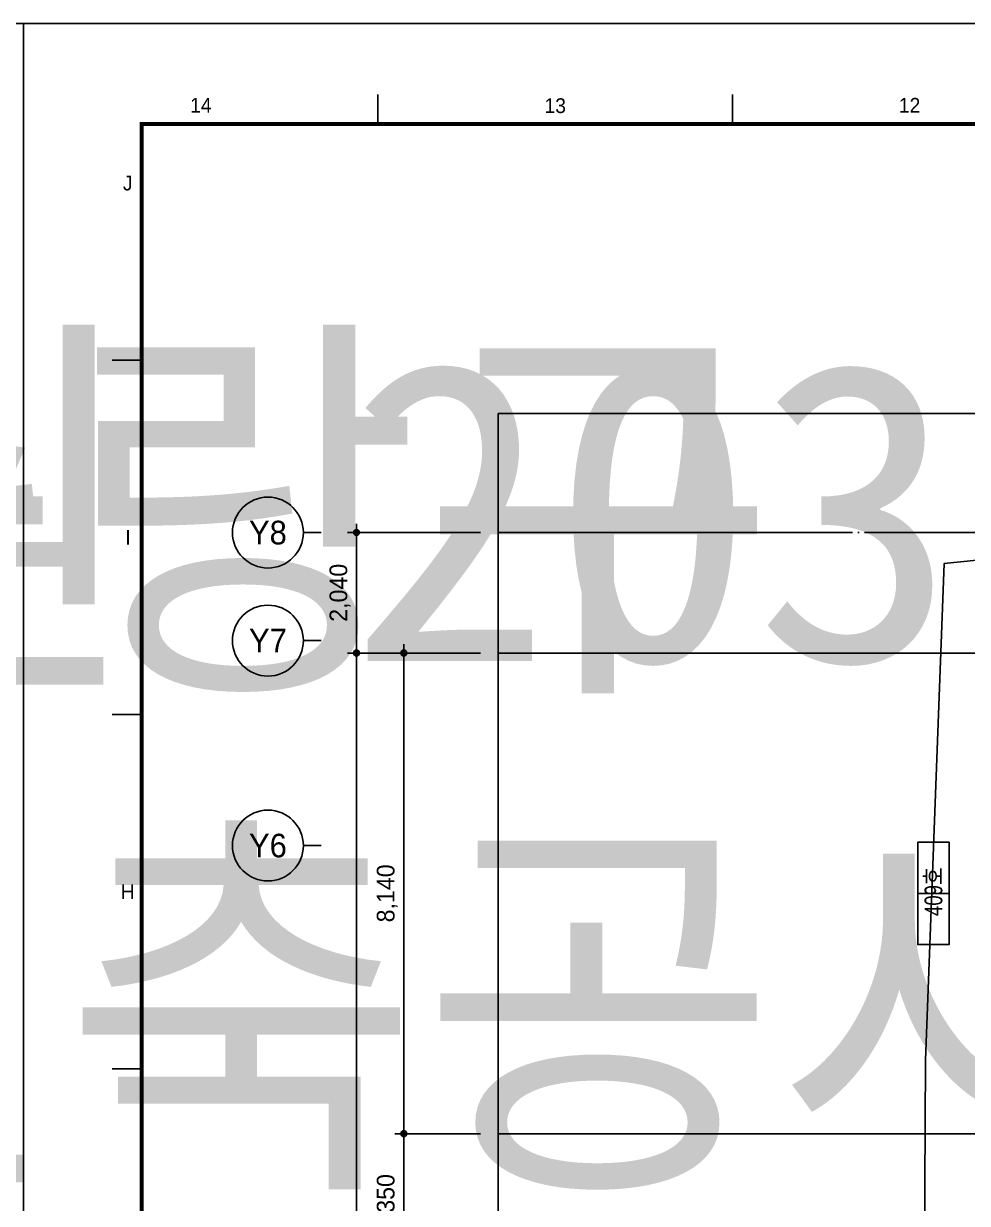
# Model space of a CAD drawing. Header units: millimetres. Extents: x 0 to 1390178, y 0 to 110113.
# Drawn here: x 756000 to 771979, y 39421 to 59400 of the extents above; entities that cross this region are included whole.
import ezdxf
from ezdxf.enums import TextEntityAlignment as Align
from ezdxf.xclip import XClip

# ---------------------------------------------------------------- set-up
doc = ezdxf.new("R2018")
doc.units = ezdxf.units.MM
doc.header["$LTSCALE"] = 100
doc.header["$XCLIPFRAME"] = 0
doc.linetypes.add('X - 단위세대 확장형$0$CEN', pattern=[62, 60, -1, 0, -1])
doc.linetypes.add('X - 평면도$0$CEN', pattern=[62, 60, -1, 0, -1])
doc.layers.get('DEFPOINTS').update_dxf_attribs({"color": 145})
for name, color, linetype in [('AA-XXXX-DIMS', 7, 'Continuous'), ('AA-XXXX-TEXT', 3, 'Continuous'), ('DIM', 7, 'Continuous'), ('SYM', 7, 'Continuous'), ('X - SHEET$0$AA-BORD-FORM', 7, 'Continuous'), ('X - SHEET$0$AA-BORD-TEXT', 3, 'Continuous'), ('X - 단위세대 확장형$0$AA-XXXX-CNTL', 1, 'X - 단위세대 확장형$0$CEN'), ('X - 평면도$0$A-CEN', 1, 'X - 평면도$0$CEN'), ('X - 평면도$0$AA-XXXX-CNTL', 1, 'X - 평면도$0$CEN')]:
    doc.layers.add(name, color=color, linetype=linetype)
doc.layers.add('DEFPOINT', color=163, linetype='Continuous', plot=False)
doc.layers.add('X - 평면도$0$DEFPOINT', color=163, linetype='Continuous', plot=False)
doc.styles.add('HAUD01', font='Dotum.ttf')
doc.styles.get("Standard").update_dxf_attribs({"font": 'Dotum.ttf'})
doc.styles.add('X - SHEET$0$HAUD01', font='Dotum.ttf')
doc.dimstyles.new('HAUD-100', dxfattribs={"dimscale": 100, "dimtxt": 3, "dimasz": 1, "dimexe": 0, "dimexo": 3, "dimgap": 1, "dimtad": 1, "dimdec": 0, "dimdsep": 46, "dimlunit": 6, "dimtxsty": 'HAUD01', "dimblk": 'DIMDOT', "dimcen": 2.5, "dimdle": 1.5, "dimclrd": 7, "dimclre": 7, "dimclrt": 3, "dimadec": 0, "dimazin": 0, "dimtfac": 1, "dimtdec": 0, "dimtix": 1, "dimtmove": 2, "dimatfit": 3, "dimfxl": 1, "dimtvp": 1, "dimtolj": 1, "dimtzin": 0, "dimarcsym": 0})

# ---------------------------------------------------------------- blocks, each defined once
blk = doc.blocks.new('X - SHEET$0$HAUDsheetV')
at = {"layer": 'X - SHEET$0$AA-BORD-FORM', "color": 2}
for p, q in [((61, 577), (61, 582)), ((121, 577), (121, 582)), ((21, 537), (16, 537)), ((21, 477), (16, 477)), ((21, 417), (16, 417))]:
    blk.add_line(p, q, dxfattribs=at)
at = {"layer": 'X - SHEET$0$AA-BORD-FORM', "color": 1}
blk.add_lwpolyline([(1, 0), (841, 0), (841, 594), (1, 594)], close=True, dxfattribs=at)
at = {"layer": 'X - SHEET$0$AA-BORD-FORM', "color": 2, "const_width": 0.682}
blk.add_lwpolyline([(21, 17), (21, 577), (821, 577), (821, 17)], close=True, dxfattribs=at)
at = {"layer": 'X - SHEET$0$AA-BORD-TEXT', "color": 7, "style": 'X - SHEET$0$HAUD01'}
for s, p in [('14', (31, 580.17)), ('12', (151, 580.17)), ('13', (91, 580.1)), ('J', (18.63, 567)), ('I', (18.67, 507)), ('H', (18.63, 447))]:
    blk.add_text(s, height=2.5, dxfattribs=at).set_placement(p, align=Align.MIDDLE_CENTER)
at = {"layer": 'X - SHEET$0$AA-BORD-TEXT', "color": 3, "style": 'X - SHEET$0$HAUD01'}
for tag, p in [('PJCode', (786, 567.94)), ('작성자', (786.11, 194.82)), ('검토자', (786.11, 181.82)), ('최종검토자', (786.11, 168.82)), ('승인자', (786.11, 155.82)), ('일자', (786.83, 144.02)), ('개정번호', (812, 65.92))]:
    blk.add_attdef(tag, text='', height=3, dxfattribs=at).set_placement(p, align=Align.MIDDLE_CENTER)
at = {"layer": 'X - SHEET$0$AA-BORD-TEXT', "color": 3, "lineweight": 30, "flags": 104}
blk.add_attdef('PJTitle', text='', height=4, dxfattribs=at).set_placement((787.25, 536.62), align=Align.MIDDLE_CENTER)
blk = doc.blocks.new('X - SHEET')
ref = blk.add_blockref('X - SHEET$0$HAUDsheetV', (-100, 0), dxfattribs=dict(xscale=100, yscale=100, zscale=100))
lines = blk.add_mtext('중랑구 상봉동 116-49번지 일원 2030 청년주택 \\P신축공사', dxfattribs={"layer": 'X - SHEET$0$AA-BORD-TEXT', "color": 3, "insert": (78625, 53662), "char_height": 5056.52, "attachment_point": 1})
ref.add_attrib('PJTitle', '', (78625, 53662), dxfattribs={"flags": 104}).embed_mtext(lines)
blk = doc.blocks.new('X - 단위세대 확장형', base_point=(-475, -287))
at = {"layer": 'DEFPOINTS'}
blk.add_lwpolyline([(88214, 68690), (27286, 68690), (27286, 22495), (88214, 22495)], close=True, dxfattribs=at)
at = {"layer": 'X - 단위세대 확장형$0$AA-XXXX-CNTL'}
for p, q in [((38542, 64633), (27286, 64633)), ((38542, 56493), (27286, 56493))]:
    blk.add_line(p, q, dxfattribs=at)
blk = doc.blocks.new('A$Cc8ceafdc')
at = {"layer": 'DEFPOINT'}
blk.add_line((-91080, -28537), (-91613, -28537), dxfattribs=at)
at = {"layer": 'SYM'}
blk.add_lwpolyline([(-91613, -27670), (-91613, -29404), (-91080, -29404), (-91080, -27670)], close=True, dxfattribs=at)
at = {"layer": 'AA-XXXX-TEXT', "style": 'HAUD01', "width": 0.8}
blk.add_text('409호', height=300, rotation=90, dxfattribs=at).set_placement((-91346, -28507), align=Align.MIDDLE_CENTER)
blk = doc.blocks.new('DIMDOT')
at = {"layer": 'AA-XXXX-DIMS'}
for p, q in [((-1.5, 0), (1.5, 0)), ((0, -1.5), (0, 1.5))]:
    blk.add_line(p, q, dxfattribs=at)
for radius in [0.5, 0.25]:
    blk.add_circle((0, 0), radius, dxfattribs=at)
blk = doc.blocks.new('*D307')
at = {"color": 7, "lineweight": -2, "transparency": 16777216}
for p, q in [((-55653, 33471), (-57753, 33471)), ((-57753, 33371), (-57753, 31531)), ((-55653, 31431), (-57753, 31431))]:
    blk.add_line(p, q, dxfattribs=at)
at = {"layer": 'DEFPOINTS', "color": 0, "transparency": 16777216}
for p in [(-55353, 33471, 0), (-57753, 31431), (-55353, 31431)]:
    blk.add_point(p, dxfattribs=at)
at = {"color": 7, "lineweight": -2, "transparency": 16777216, "xscale": 100, "yscale": 100, "zscale": 100}
for p, rotation in [((-57753, 33471), 90), ((-57753, 31431), 270)]:
    blk.add_blockref('DIMDOT', p, dxfattribs=dict(at, rotation=rotation))
at = {"color": 3, "transparency": 16777216, "insert": (-58032, 32451), "char_height": 300, "attachment_point": 5, "rotation": 90, "style": 'HAUD01'}
blk.add_mtext('\\A1;2,040', dxfattribs=at)
blk = doc.blocks.new('*D317')
at = {"color": 7, "lineweight": -2, "transparency": 16777216}
for p, q in [((-55653, 31431), (-57753, 31431)), ((-57753, 31331), (-57753, -2239)), ((-55653, -2339), (-57753, -2339))]:
    blk.add_line(p, q, dxfattribs=at)
at = {"layer": 'DEFPOINTS', "color": 0, "transparency": 16777216}
for p in [(-55353, 31431), (-57753, -2339), (-55353, -2339, 0)]:
    blk.add_point(p, dxfattribs=at)
at = {"color": 7, "lineweight": -2, "transparency": 16777216, "xscale": 100, "yscale": 100, "zscale": 100}
for p, rotation in [((-57753, 31431), 90), ((-57753, -2339), 270)]:
    blk.add_blockref('DIMDOT', p, dxfattribs=dict(at, rotation=rotation))
at = {"color": 3, "transparency": 16777216, "insert": (-58032, 14546), "char_height": 300, "attachment_point": 5, "rotation": 90, "style": 'HAUD01'}
blk.add_mtext('\\A1;33,770', dxfattribs=at)
blk = doc.blocks.new('*D318')
at = {"color": 7, "lineweight": -2, "transparency": 16777216}
for p, q in [((-55653, 31431), (-56953, 31431)), ((-56953, 23391), (-56953, 31331)), ((-55653, 23291), (-56953, 23291))]:
    blk.add_line(p, q, dxfattribs=at)
at = {"layer": 'DEFPOINTS', "color": 0, "transparency": 16777216}
for p in [(-56953, 31431), (-55353, 31431, 0), (-55353, 23291)]:
    blk.add_point(p, dxfattribs=at)
at = {"color": 7, "lineweight": -2, "transparency": 16777216, "xscale": 100, "yscale": 100, "zscale": 100}
for p, rotation in [((-56953, 31431), 90), ((-56953, 23291), 270)]:
    blk.add_blockref('DIMDOT', p, dxfattribs=dict(at, rotation=rotation))
at = {"color": 3, "transparency": 16777216, "insert": (-57232, 27361), "char_height": 300, "attachment_point": 5, "rotation": 90, "style": 'HAUD01'}
blk.add_mtext('\\A1;8,140', dxfattribs=at)
blk = doc.blocks.new('*D320')
at = {"color": 7, "lineweight": -2, "transparency": 16777216}
for p, q in [((-55653, 23291), (-56953, 23291)), ((-56953, 21041), (-56953, 23191)), ((-55653, 20941), (-56953, 20941))]:
    blk.add_line(p, q, dxfattribs=at)
at = {"layer": 'DEFPOINTS', "color": 0, "transparency": 16777216}
for p in [(-56953, 23291), (-55353, 23291), (-55353, 20941)]:
    blk.add_point(p, dxfattribs=at)
at = {"color": 7, "lineweight": -2, "transparency": 16777216, "xscale": 100, "yscale": 100, "zscale": 100}
for p, rotation in [((-56953, 23291), 90), ((-56953, 20941), 270)]:
    blk.add_blockref('DIMDOT', p, dxfattribs=dict(at, rotation=rotation))
at = {"color": 3, "transparency": 16777216, "insert": (-57232, 22116), "char_height": 300, "attachment_point": 5, "rotation": 90, "style": 'HAUD01'}
blk.add_mtext('\\A1;2,350', dxfattribs=at)
blk = doc.blocks.new('X - 평면도$0$A$C9949ff83')
at = {"layer": 'DEFPOINTS'}
for points in [[(0, 59400), (84000, 59400), (84000, 0), (0, 0)], [(2000, 1700), (75000, 1700), (75000, 57700), (2000, 57700)]]:
    blk.add_lwpolyline(points, close=True, dxfattribs=at)
blk = doc.blocks.new('X - 평면도', base_point=(-475.4, -286.7))
at = {"layer": 'DEFPOINTS'}
blk.add_lwpolyline([(1161286.2, 68689.6), (1222213.6, 68689.6), (1222213.6, 22495.2), (1161286.2, 22495.2)], close=True, dxfattribs=at)
at = {"layer": 'X - 평면도$0$A-CEN', "color": 5}
blk.add_line((1161286.2, 66673.1), (1222213.6, 66673.1), dxfattribs=at)
at = {"layer": 'X - 평면도$0$AA-XXXX-CNTL'}
for p, q in [((1161286.2, 64633.1), (1184002.4, 64633.1)), ((1161286.2, 64633.1), (1222213.6, 64633.1)), ((1161286.2, 56493.1), (1222213.6, 56493.1))]:
    blk.add_line(p, q, dxfattribs=at)
at = {"layer": 'X - 평면도$0$DEFPOINT'}
blk.add_lwpolyline([(1216640.5, 68365.6), (1199472.6, 68450.8), (1194191.2, 68315.3), (1187042.1, 68006.8), (1168833.1, 66148.4), (1168521.2, 57737.5), (1168473, 49209.6), (1167931.7, 42085), (1166804.5, 24415.6), (1166582.9, 17927.4), (1177789, 17869.8), (1178018.4, 24614.7), (1196441.5, 24941.8), (1195930.2, 30624.5), (1216639.2, 33202.2)], close=True, dxfattribs=at)
blk.add_blockref('X - 평면도$0$A$C9949ff83', (1153249.9, 15892.4))
blk = doc.blocks.new('고층부 치수')
at = {"layer": 'DIM'}
for p, q in [((-58653, 33470.9, 0), (-58353, 33470.9, 0)), ((-58653, 31640.9), (-58353, 31640.9)), ((-58653, 28170.9), (-58353, 28170.9))]:
    blk.add_line(p, q, dxfattribs=at)
for centre in [(-59253, 33470.9, 0), (-59253, 31640.9), (-59253, 28170.9)]:
    blk.add_circle(centre, 600, dxfattribs=at)
at = {"layer": 'DIM', "style": 'HAUD01'}
for s, p in [('Y8', (-59253, 33470.9, 0)), ('Y7', (-59253, 31640.9)), ('Y6', (-59253, 28170.9))]:
    blk.add_text(s, height=400, dxfattribs=at).set_placement(p, align=Align.MIDDLE)
for base, p1, p2, angle, picture, middle in [((-57753, 31430.9, 0), (-55353, 33470.9), (-55353, 31430.9, 0), 90, '*D307', (-58032.1, 32450.9, 0)), ((-57753, -2339.1, 0), (-55353, 31430.9, 0), (-55353, -2339.1, 0), 90, '*D317', (-58032.1, 14545.9, 0)), ((-56953, 31430.9, 0), (-55353, 23290.9, 0), (-55353, 31430.9), 270, '*D318', (-57232.1, 27360.9, 0)), ((-56953, 23290.9, 0), (-55353, 20940.9, 0), (-55353, 23290.9, 0), 270, '*D320', (-57232.1, 22115.9, 0))]:
    dim = blk.add_linear_dim(base=base, p1=p1, p2=p2, angle=angle, dimstyle='HAUD-100')
    dim.commit()
    dim.dimension.update_dxf_attribs({"geometry": picture, "text_midpoint": middle})

msp = doc.modelspace()

# ---------------------------------------------------------------- block references
msp.add_blockref('X - SHEET', (672000, 0))

# ---------------------------------------------------------------- next in the draw order: block references
ref = msp.add_blockref('X - 평면도', (-397725.3, -16179.1))
XClip(ref).set_block_clipping_path([(1153249.9173513227, 15892.4151621314), (1237249.9173513227, 75292.4151621313)])

# ---------------------------------------------------------------- next in the draw order: block references
for p in [(588000, 0), (756000, 0)]:
    msp.add_blockref('X - SHEET', p)
at = {"layer": 'SYM'}
msp.add_blockref('A$Cc8ceafdc', (862750.1, 73207.6), dxfattribs=at)

# ---------------------------------------------------------------- next in the draw order: block references
ref = msp.add_blockref('X - 단위세대 확장형', (736274.7, -16179.1), dxfattribs=at)
XClip(ref).set_block_clipping_path([(27286.2339647645, 22495.2025850526), (88213.6007378809, 68689.6277392105)])

# ---------------------------------------------------------------- next in the draw order: block references
msp.add_blockref('고층부 치수', (819389.3, 17309.8))

doc.saveas('drawing.dxf')
